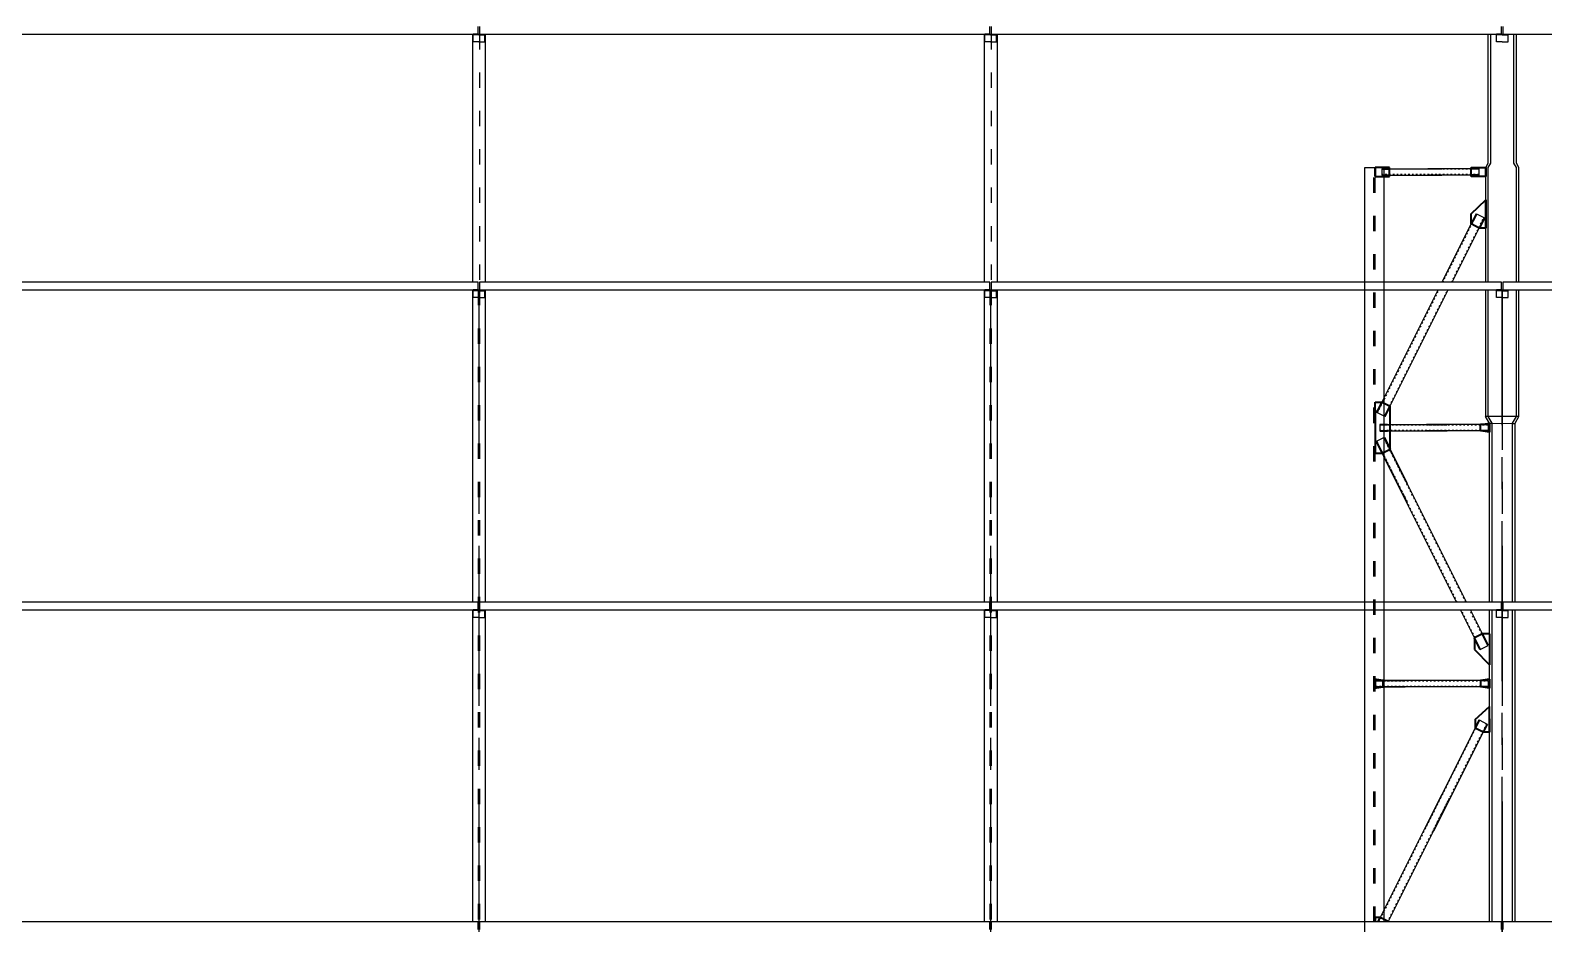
# Model space of a CAD drawing. Header units: inches. Extents: x -15 to 1885144, y -42615 to 866270.
# Drawn here: x 1688527 to 1700358, y 152189 to 159173 of the extents above; entities that cross this region are included whole.
import ezdxf

# ---------------------------------------------------------------- set-up
doc = ezdxf.new("R2010")
doc.units = ezdxf.units.IN
doc.header["$LTSCALE"] = 100
doc.header["$MEASUREMENT"] = 0
for name, pattern in [('CENTER', [2, 1.25, -0.25, 0.25, -0.25]), ('dash line', [30, 12, -18]), ('PHANTOM2', [1.25, 0.625, -0.125, 0.125, -0.125, 0.125, -0.125])]:
    doc.linetypes.add(name, pattern=pattern)
for name, color, linetype in [('axis', 8, 'PHANTOM2'), ('layout', 7, 'Continuous'), ('purlins', 4, 'Continuous'), ('sections', 3, 'Continuous')]:
    doc.layers.add(name, color=color, linetype=linetype)
doc.layers.add('gusset plate', color=1, linetype='Continuous', lineweight=35)
doc.layers.add('weld', color=2, linetype='Continuous', lineweight=35)

msp = doc.modelspace()

# ---------------------------------------------------------------- hatches: boundary and pattern name
at = {"layer": 'purlins', "ltscale": 0.01}
h = msp.add_hatch(color=256, dxfattribs=at)
h.dxf.hatch_style = 1
h.paths.add_polyline_path([(1692004.371, 159137.461), (1692004.371, 159143.461), (1692014.371, 159143.461), (1692014.371, 159137.461)])
h = msp.add_hatch(color=256, dxfattribs=at)
h.dxf.hatch_style = 1
h.paths.add_polyline_path([(1692064.378, 159137.095), (1692064.378, 159143.095), (1692054.378, 159143.095), (1692054.378, 159137.095)])
h = msp.add_hatch(color=256, dxfattribs=at)
h.dxf.hatch_style = 1
h.paths.add_polyline_path([(1696004.371, 159137.461), (1696004.371, 159143.461), (1696014.371, 159143.461), (1696014.371, 159137.461)])
h = msp.add_hatch(color=256, dxfattribs=at)
h.dxf.hatch_style = 1
h.paths.add_polyline_path([(1696064.378, 159137.095), (1696064.378, 159143.095), (1696054.378, 159143.095), (1696054.378, 159137.095)])
h = msp.add_hatch(color=256, dxfattribs=at)
h.dxf.hatch_style = 1
h.paths.add_polyline_path([(1700004.371, 159137.461), (1700004.371, 159143.461), (1700014.371, 159143.461), (1700014.371, 159137.461)])
h = msp.add_hatch(color=256, dxfattribs=at)
h.dxf.hatch_style = 1
h.paths.add_polyline_path([(1700064.378, 159137.095), (1700064.378, 159143.095), (1700054.378, 159143.095), (1700054.378, 159137.095)])
h = msp.add_hatch(color=256, dxfattribs=at)
h.dxf.hatch_style = 1
h.paths.add_polyline_path([(1692004.371, 157137.461), (1692004.371, 157143.461), (1692014.371, 157143.461), (1692014.371, 157137.461)])
h = msp.add_hatch(color=256, dxfattribs=at)
h.dxf.hatch_style = 1
h.paths.add_polyline_path([(1692064.378, 157137.095), (1692064.378, 157143.095), (1692054.378, 157143.095), (1692054.378, 157137.095)])
h = msp.add_hatch(color=256, dxfattribs=at)
h.dxf.hatch_style = 1
h.paths.add_polyline_path([(1696004.371, 157137.461), (1696004.371, 157143.461), (1696014.371, 157143.461), (1696014.371, 157137.461)])
h = msp.add_hatch(color=256, dxfattribs=at)
h.dxf.hatch_style = 1
h.paths.add_polyline_path([(1696064.378, 157137.095), (1696064.378, 157143.095), (1696054.378, 157143.095), (1696054.378, 157137.095)])
h = msp.add_hatch(color=256, dxfattribs=at)
h.dxf.hatch_style = 1
h.paths.add_polyline_path([(1700004.371, 157137.461), (1700004.371, 157143.461), (1700014.371, 157143.461), (1700014.371, 157137.461)])
h = msp.add_hatch(color=256, dxfattribs=at)
h.dxf.hatch_style = 1
h.paths.add_polyline_path([(1700064.378, 157137.095), (1700064.378, 157143.095), (1700054.378, 157143.095), (1700054.378, 157137.095)])
h = msp.add_hatch(color=256, dxfattribs=at)
h.dxf.hatch_style = 1
h.paths.add_polyline_path([(1692004.371, 154637.461), (1692004.371, 154643.461), (1692014.371, 154643.461), (1692014.371, 154637.461)])
h = msp.add_hatch(color=256, dxfattribs=at)
h.dxf.hatch_style = 1
h.paths.add_polyline_path([(1692064.378, 154637.095), (1692064.378, 154643.095), (1692054.378, 154643.095), (1692054.378, 154637.095)])
h = msp.add_hatch(color=256, dxfattribs=at)
h.dxf.hatch_style = 1
h.paths.add_polyline_path([(1696004.371, 154637.461), (1696004.371, 154643.461), (1696014.371, 154643.461), (1696014.371, 154637.461)])
h = msp.add_hatch(color=256, dxfattribs=at)
h.dxf.hatch_style = 1
h.paths.add_polyline_path([(1696064.378, 154637.095), (1696064.378, 154643.095), (1696054.378, 154643.095), (1696054.378, 154637.095)])
h = msp.add_hatch(color=256, dxfattribs=at)
h.dxf.hatch_style = 1
h.paths.add_polyline_path([(1700004.371, 154637.461), (1700004.371, 154643.461), (1700014.371, 154643.461), (1700014.371, 154637.461)])
h = msp.add_hatch(color=256, dxfattribs=at)
h.dxf.hatch_style = 1
h.paths.add_polyline_path([(1700064.378, 154637.095), (1700064.378, 154643.095), (1700054.378, 154643.095), (1700054.378, 154637.095)])

# ---------------------------------------------------------------- linework, layer by layer
at = {"layer": 'axis', "linetype": 'CENTER', "ltscale": 10}
for p, q in [((1692034.378, 157143.095), (1692034.378, 148166.301)), ((1692034.378, 157143.095), (1692034.378, 148166.301)), ((1692034.378, 157143.095), (1692034.378, 148166.301)), ((1692034.378, 157143.095), (1692034.378, 148166.301)), ((1692034.378, 157143.095), (1692034.378, 148166.301)), ((1692034.378, 157143.095), (1692034.378, 148166.301)), ((1692034.378, 157143.095), (1692034.378, 148166.301)), ((1692034.378, 157143.095), (1692034.378, 148166.301)), ((1692034.378, 157143.095), (1692034.378, 148166.301)), ((1696034.378, 157143.095), (1696034.378, 148166.301)), ((1696034.378, 157143.095), (1696034.378, 148166.301)), ((1696034.378, 157143.095), (1696034.378, 148166.301)), ((1696034.378, 157143.095), (1696034.378, 148166.301)), ((1696034.378, 157143.095), (1696034.378, 148166.301)), ((1696034.378, 157143.095), (1696034.378, 148166.301)), ((1696034.378, 157143.095), (1696034.378, 148166.301)), ((1696034.378, 157143.095), (1696034.378, 148166.301)), ((1696034.378, 157143.095), (1696034.378, 148166.301)), ((1700034.378, 148086.301), (1700034.378, 157143.095)), ((1700034.378, 157143.095), (1700034.378, 148166.301)), ((1700034.378, 157143.095), (1700034.378, 148166.301)), ((1700034.378, 157143.095), (1700034.378, 148166.301)), ((1700034.378, 157143.095), (1700034.378, 148166.301)), ((1700034.378, 157143.095), (1700034.378, 148166.301)), ((1700034.378, 157143.095), (1700034.378, 148166.301)), ((1700034.378, 157143.095), (1700034.378, 148166.301)), ((1700034.378, 157143.095), (1700034.378, 148166.301))]:
    msp.add_line(p, q, dxfattribs=at)
at = {"layer": 'gusset plate', "linetype": 'Continuous'}
for p, q in [((1699039.378, 158031.301), (1699039.378, 158101.301)), ((1699152.237, 158101.301), (1699039.378, 158101.301)), ((1699152.237, 158031.301), (1699152.237, 158101.301)), ((1699791.519, 158031.301), (1699791.519, 158101.301)), ((1699791.519, 158101.301), (1699904.378, 158101.301)), ((1699904.378, 158031.301), (1699904.378, 158101.301)), ((1699039.378, 158031.301), (1699152.237, 158031.301)), ((1699904.378, 158031.301), (1699791.519, 158031.301)), ((1699854.129, 157627.54), (1699791.519, 157658.845)), ((1699904.378, 157627.54), (1699854.129, 157627.54)), ((1699039.378, 156265.061), (1699094.627, 156265.061)), ((1699094.627, 156265.061), (1699157.237, 156233.756)), ((1699157.237, 155898.845), (1699157.237, 156233.756)), ((1699864.378, 156091.301), (1699934.378, 156101.301)), ((1699864.378, 156041.301), (1699864.378, 156091.301)), ((1699934.378, 156101.301), (1699934.378, 156031.301)), ((1699934.378, 156031.301), (1699864.378, 156041.301)), ((1699039.378, 155867.751), (1699095.05, 155867.751)), ((1699094.627, 155867.54), (1699157.237, 155898.845)), ((1699879.657, 154454.006), (1699817.047, 154422.701)), ((1699817.047, 154422.701), (1699817.047, 154333.258)), ((1699934.378, 154454.006), (1699879.657, 154454.006)), ((1699104.378, 154091.301), (1699034.378, 154101.301)), ((1699034.378, 154101.301), (1699034.378, 154031.301)), ((1699104.378, 154041.301), (1699104.378, 154091.301)), ((1699864.378, 154091.301), (1699864.378, 154041.301)), ((1699934.378, 154101.301), (1699934.378, 154031.301)), ((1699034.378, 154031.301), (1699104.378, 154041.301)), ((1699821.519, 153786.26), (1699821.519, 153718.845)), ((1699884.129, 153687.54), (1699821.519, 153718.845)), ((1699934.378, 153687.54), (1699884.129, 153687.54)), ((1699934.378, 153791.455), (1699934.378, 153687.54)), ((1699039.378, 152203.095), (1699039.378, 152237.173)), ((1699143.293, 152203.095), (1699143.293, 152205.868))]:
    msp.add_line(p, q, dxfattribs=at)
at = {"layer": 'gusset plate', "ltscale": 10}
for p, q in [((1699791.519, 157737.107), (1699904.378, 157847.54)), ((1699904.378, 157627.54), (1699904.378, 157847.54)), ((1699791.519, 157658.845), (1699791.519, 157737.107)), ((1699039.378, 156205.061), (1699039.378, 155927.751)), ((1699817.047, 154333.258), (1699934.378, 154214.006)), ((1699934.378, 154101.301), (1699864.378, 154091.301)), ((1699934.378, 154031.301), (1699864.378, 154041.301)), ((1699821.519, 153786.26), (1699934.378, 153887.54))]:
    msp.add_line(p, q, dxfattribs=at)
at = {"layer": 'gusset plate', "linetype": 'Continuous', "ltscale": 0.01}
for p, q in [((1699080.683, 152237.173), (1699039.378, 152237.173)), ((1699143.293, 152205.868), (1699080.683, 152237.173))]:
    msp.add_line(p, q, dxfattribs=at)
at = {"layer": 'layout', "ltscale": 0.01}
for p, q in [((1691984.378, 159143.095), (1691984.378, 157203.095)), ((1692084.378, 159143.095), (1692084.378, 157203.095)), ((1695984.378, 159143.095), (1695984.378, 157203.095)), ((1696084.378, 159143.095), (1696084.378, 157203.095)), ((1698959.378, 158101.301), (1699109.378, 158101.301)), ((1691984.378, 157143.095), (1691984.378, 154703.095)), ((1692084.378, 157143.095), (1692084.378, 154703.095)), ((1695984.378, 157143.095), (1695984.378, 154703.095)), ((1696084.378, 157143.095), (1696084.378, 154703.095)), ((1691984.378, 154643.095), (1691984.378, 152203.095)), ((1692084.378, 154643.095), (1692084.378, 152203.095)), ((1695984.378, 154643.095), (1695984.378, 152203.095)), ((1696084.378, 154643.095), (1696084.378, 152203.095))]:
    msp.add_line(p, q, dxfattribs=at)
at = {"layer": 'layout', "linetype": 'dash line', "ltscale": 0.1}
for p, q in [((1692039.378, 159143.095), (1692039.378, 157203.095)), ((1696039.378, 159143.095), (1696039.378, 157203.095)), ((1699029.378, 152203.095), (1699029.378, 158101.301)), ((1699039.378, 152203.095), (1699039.378, 158101.301)), ((1692029.378, 157143.095), (1692029.378, 148066.301)), ((1692039.378, 157143.095), (1692039.378, 148066.301)), ((1696029.378, 157143.095), (1696029.378, 148066.301)), ((1696039.378, 157143.095), (1696039.378, 148066.301))]:
    msp.add_line(p, q, dxfattribs=at)
at = {"layer": 'layout', "ltscale": 10}
for p, q in [((1699924.378, 158135.583), (1699924.378, 159143.095)), ((1699944.378, 158135.583), (1699944.378, 159143.095)), ((1700124.378, 158135.583), (1700124.378, 159143.095)), ((1700144.378, 158135.583), (1700144.378, 159143.095)), ((1698959.378, 148086.301), (1698959.378, 158101.301)), ((1699109.378, 158101.301), (1699109.378, 152203.095)), ((1699904.378, 158100.942), (1699924.378, 158135.583)), ((1699924.378, 158100.942), (1699944.378, 158135.583)), ((1700144.378, 158100.942), (1700124.378, 158135.583)), ((1700164.378, 158100.942), (1700144.378, 158135.583)), ((1699934.187, 156101.273), (1699904.187, 156153.235)), ((1699934.187, 156101.273), (1699904.187, 156153.235)), ((1699924.378, 156152.903), (1699904.378, 156152.903)), ((1699924.378, 156152.903), (1699904.378, 156152.903)), ((1699954.378, 156100.942), (1699924.187, 156153.235)), ((1700144.378, 156153.566), (1699924.378, 156152.903)), ((1699934.187, 156101.273), (1699954.378, 156100.942)), ((1699934.378, 154703.095), (1699934.378, 156101.301)), ((1699934.378, 154703.095), (1699934.378, 156101.301)), ((1699954.378, 156100.942), (1700112.496, 156098.345)), ((1699954.378, 154703.095), (1699954.378, 156100.942)), ((1699954.378, 154703.095), (1699954.378, 156100.942)), ((1700112.496, 156098.345), (1700134.378, 156098.345)), ((1700114.187, 156101.273), (1700144.378, 156153.566)), ((1700114.378, 154703.095), (1700114.378, 156101.605)), ((1700134.187, 156101.273), (1700164.378, 156153.566)), ((1700134.378, 154703.095), (1700134.378, 156101.605)), ((1700164.378, 156153.566), (1700144.378, 156153.566)), ((1699934.378, 152203.095), (1699934.378, 154643.095)), ((1699934.378, 152203.095), (1699934.378, 154643.095)), ((1699954.378, 152203.095), (1699954.378, 154643.095)), ((1699954.378, 152203.095), (1699954.378, 154643.095)), ((1700114.378, 152203.095), (1700114.378, 154643.095)), ((1700134.378, 152203.095), (1700134.378, 154643.095))]:
    msp.add_line(p, q, dxfattribs=at)
at = {"layer": 'layout', "linetype": 'dash line', "ltscale": 10}
for p, q in [((1699904.378, 157203.095), (1699904.378, 158100.942)), ((1699924.378, 157203.095), (1699924.378, 158100.942)), ((1700144.378, 157203.095), (1700144.378, 158100.942)), ((1700164.378, 157203.095), (1700164.378, 158100.942)), ((1699904.378, 156152.903), (1699904.378, 157143.095)), ((1699924.378, 156152.903), (1699924.378, 157143.095)), ((1700144.378, 156153.566), (1700144.378, 157143.095)), ((1700164.378, 156153.566), (1700164.378, 157143.095)), ((1700144.378, 156118.262), (1700144.378, 156118.925))]:
    msp.add_line(p, q, dxfattribs=at)
at = {"layer": 'purlins', "ltscale": 0.01}
for p, q in [((1688034.378, 159143.095), (1692034.378, 159143.095)), ((1691989.371, 159137.461), (1691989.371, 159143.461)), ((1692029.371, 159143.461), (1691989.371, 159143.461)), ((1692034.378, 159137.461), (1691989.371, 159137.461)), ((1691989.371, 159083.461), (1691989.371, 159137.461)), ((1692004.371, 159143.461), (1692004.371, 159137.461)), ((1692014.371, 159143.461), (1692014.371, 159137.461)), ((1692029.371, 159143.461), (1692029.371, 159203.461)), ((1692034.378, 159143.095), (1696034.378, 159143.095)), ((1692034.378, 159137.095), (1692079.378, 159137.095)), ((1692039.378, 159203.095), (1692039.378, 159143.095)), ((1692039.378, 159143.095), (1692079.378, 159143.095)), ((1692054.378, 159143.095), (1692054.378, 159137.095)), ((1692064.378, 159143.095), (1692064.378, 159137.095)), ((1692079.378, 159137.095), (1692079.378, 159143.095)), ((1692079.378, 159083.095), (1692079.378, 159137.095)), ((1695989.371, 159137.461), (1695989.371, 159143.461)), ((1696029.371, 159143.461), (1695989.371, 159143.461)), ((1696034.378, 159137.461), (1695989.371, 159137.461)), ((1695989.371, 159083.461), (1695989.371, 159137.461)), ((1696004.371, 159143.461), (1696004.371, 159137.461)), ((1696014.371, 159143.461), (1696014.371, 159137.461)), ((1696029.371, 159143.461), (1696029.371, 159203.461)), ((1696034.378, 159143.095), (1700034.378, 159143.095)), ((1696034.378, 159137.095), (1696079.378, 159137.095)), ((1696039.378, 159203.095), (1696039.378, 159143.095)), ((1696039.378, 159143.095), (1696079.378, 159143.095)), ((1696054.378, 159143.095), (1696054.378, 159137.095)), ((1696064.378, 159143.095), (1696064.378, 159137.095)), ((1696079.378, 159137.095), (1696079.378, 159143.095)), ((1696079.378, 159083.095), (1696079.378, 159137.095)), ((1699989.371, 159137.461), (1699989.371, 159143.461)), ((1700029.371, 159143.461), (1699989.371, 159143.461)), ((1700034.378, 159137.461), (1699989.371, 159137.461)), ((1699989.371, 159083.461), (1699989.371, 159137.461)), ((1700004.371, 159143.461), (1700004.371, 159137.461)), ((1700014.371, 159143.461), (1700014.371, 159137.461)), ((1700029.371, 159143.461), (1700029.371, 159203.461)), ((1700034.378, 159143.095), (1704034.378, 159143.095)), ((1700034.378, 159137.095), (1700079.378, 159137.095)), ((1700039.378, 159203.095), (1700039.378, 159143.095)), ((1700039.378, 159143.095), (1700079.378, 159143.095)), ((1700054.378, 159143.095), (1700054.378, 159137.095)), ((1700064.378, 159143.095), (1700064.378, 159137.095)), ((1700079.378, 159137.095), (1700079.378, 159143.095)), ((1700079.378, 159083.095), (1700079.378, 159137.095)), ((1692034.371, 159083.461), (1691989.371, 159083.461)), ((1692034.378, 159083.095), (1692079.378, 159083.095)), ((1696034.371, 159083.461), (1695989.371, 159083.461)), ((1696034.378, 159083.095), (1696079.378, 159083.095)), ((1700034.371, 159083.461), (1699989.371, 159083.461)), ((1700034.378, 159083.095), (1700079.378, 159083.095)), ((1688034.378, 157143.095), (1692034.378, 157143.095)), ((1692029.371, 157203.095), (1688039.378, 157203.095)), ((1691989.371, 157137.461), (1691989.371, 157143.461)), ((1692029.371, 157143.461), (1691989.371, 157143.461)), ((1692034.378, 157137.461), (1691989.371, 157137.461)), ((1691989.371, 157083.461), (1691989.371, 157137.461)), ((1692004.371, 157143.461), (1692004.371, 157137.461)), ((1692014.371, 157143.461), (1692014.371, 157137.461)), ((1692029.371, 157143.461), (1692029.371, 157203.461)), ((1692034.378, 157143.095), (1696034.378, 157143.095)), ((1692034.378, 157137.095), (1692079.378, 157137.095)), ((1696029.371, 157203.095), (1692039.378, 157203.095)), ((1692039.378, 157203.095), (1692039.378, 157143.095)), ((1692039.378, 157143.095), (1692079.378, 157143.095)), ((1692054.378, 157143.095), (1692054.378, 157137.095)), ((1692064.378, 157143.095), (1692064.378, 157137.095)), ((1692079.378, 157137.095), (1692079.378, 157143.095)), ((1692079.378, 157083.095), (1692079.378, 157137.095)), ((1695989.371, 157137.461), (1695989.371, 157143.461)), ((1696029.371, 157143.461), (1695989.371, 157143.461)), ((1696034.378, 157137.461), (1695989.371, 157137.461)), ((1695989.371, 157083.461), (1695989.371, 157137.461)), ((1696004.371, 157143.461), (1696004.371, 157137.461)), ((1696014.371, 157143.461), (1696014.371, 157137.461)), ((1696029.371, 157143.461), (1696029.371, 157203.461)), ((1696034.378, 157143.095), (1700034.378, 157143.095)), ((1696034.378, 157137.095), (1696079.378, 157137.095)), ((1700029.371, 157203.095), (1696039.378, 157203.095)), ((1696039.378, 157203.095), (1696039.378, 157143.095)), ((1696039.378, 157143.095), (1696079.378, 157143.095)), ((1696054.378, 157143.095), (1696054.378, 157137.095)), ((1696064.378, 157143.095), (1696064.378, 157137.095)), ((1696079.378, 157137.095), (1696079.378, 157143.095)), ((1696079.378, 157083.095), (1696079.378, 157137.095)), ((1699989.371, 157137.461), (1699989.371, 157143.461)), ((1700029.371, 157143.461), (1699989.371, 157143.461)), ((1700034.378, 157137.461), (1699989.371, 157137.461)), ((1699989.371, 157083.461), (1699989.371, 157137.461)), ((1700004.371, 157143.461), (1700004.371, 157137.461)), ((1700014.371, 157143.461), (1700014.371, 157137.461)), ((1700029.371, 157143.461), (1700029.371, 157203.461)), ((1700034.378, 157143.095), (1704034.378, 157143.095)), ((1700034.378, 157137.095), (1700079.378, 157137.095)), ((1704029.371, 157203.095), (1700039.378, 157203.095)), ((1700039.378, 157203.095), (1700039.378, 157143.095)), ((1700039.378, 157143.095), (1700079.378, 157143.095)), ((1700054.378, 157143.095), (1700054.378, 157137.095)), ((1700064.378, 157143.095), (1700064.378, 157137.095)), ((1700079.378, 157137.095), (1700079.378, 157143.095)), ((1700079.378, 157083.095), (1700079.378, 157137.095)), ((1692034.371, 157083.461), (1691989.371, 157083.461)), ((1692034.378, 157083.095), (1692079.378, 157083.095)), ((1696034.371, 157083.461), (1695989.371, 157083.461)), ((1696034.378, 157083.095), (1696079.378, 157083.095)), ((1700034.371, 157083.461), (1699989.371, 157083.461)), ((1700034.378, 157083.095), (1700079.378, 157083.095)), ((1688034.378, 154643.095), (1692034.378, 154643.095)), ((1692029.371, 154703.095), (1688039.378, 154703.095)), ((1691989.371, 154637.461), (1691989.371, 154643.461)), ((1692029.371, 154643.461), (1691989.371, 154643.461)), ((1692034.378, 154637.461), (1691989.371, 154637.461)), ((1691989.371, 154583.461), (1691989.371, 154637.461)), ((1692004.371, 154643.461), (1692004.371, 154637.461)), ((1692014.371, 154643.461), (1692014.371, 154637.461)), ((1692029.371, 154643.461), (1692029.371, 154703.461)), ((1692034.378, 154643.095), (1696034.378, 154643.095)), ((1692034.378, 154637.095), (1692079.378, 154637.095)), ((1696029.371, 154703.095), (1692039.378, 154703.095)), ((1692039.378, 154703.095), (1692039.378, 154643.095)), ((1692039.378, 154643.095), (1692079.378, 154643.095)), ((1692054.378, 154643.095), (1692054.378, 154637.095)), ((1692064.378, 154643.095), (1692064.378, 154637.095)), ((1692079.378, 154637.095), (1692079.378, 154643.095)), ((1692079.378, 154583.095), (1692079.378, 154637.095)), ((1695989.371, 154637.461), (1695989.371, 154643.461)), ((1696029.371, 154643.461), (1695989.371, 154643.461)), ((1696034.378, 154637.461), (1695989.371, 154637.461)), ((1695989.371, 154583.461), (1695989.371, 154637.461)), ((1696004.371, 154643.461), (1696004.371, 154637.461)), ((1696014.371, 154643.461), (1696014.371, 154637.461)), ((1696029.371, 154643.461), (1696029.371, 154703.461)), ((1696034.378, 154643.095), (1700034.378, 154643.095)), ((1696034.378, 154637.095), (1696079.378, 154637.095)), ((1700029.371, 154703.095), (1696039.378, 154703.095)), ((1696039.378, 154703.095), (1696039.378, 154643.095)), ((1696039.378, 154643.095), (1696079.378, 154643.095)), ((1696054.378, 154643.095), (1696054.378, 154637.095)), ((1696064.378, 154643.095), (1696064.378, 154637.095)), ((1696079.378, 154637.095), (1696079.378, 154643.095)), ((1696079.378, 154583.095), (1696079.378, 154637.095)), ((1699989.371, 154637.461), (1699989.371, 154643.461)), ((1700029.371, 154643.461), (1699989.371, 154643.461)), ((1700034.378, 154637.461), (1699989.371, 154637.461)), ((1699989.371, 154583.461), (1699989.371, 154637.461)), ((1700004.371, 154643.461), (1700004.371, 154637.461)), ((1700014.371, 154643.461), (1700014.371, 154637.461)), ((1700029.371, 154643.461), (1700029.371, 154703.461)), ((1700034.378, 154643.095), (1704034.378, 154643.095)), ((1700034.378, 154637.095), (1700079.378, 154637.095)), ((1704029.371, 154703.095), (1700039.378, 154703.095)), ((1700039.378, 154703.095), (1700039.378, 154643.095)), ((1700039.378, 154643.095), (1700079.378, 154643.095)), ((1700054.378, 154643.095), (1700054.378, 154637.095)), ((1700064.378, 154643.095), (1700064.378, 154637.095)), ((1700079.378, 154637.095), (1700079.378, 154643.095)), ((1700079.378, 154583.095), (1700079.378, 154637.095)), ((1692034.371, 154583.461), (1691989.371, 154583.461)), ((1692034.378, 154583.095), (1692079.378, 154583.095)), ((1696034.371, 154583.461), (1695989.371, 154583.461)), ((1696034.378, 154583.095), (1696079.378, 154583.095)), ((1700034.371, 154583.461), (1699989.371, 154583.461)), ((1700034.378, 154583.095), (1700079.378, 154583.095)), ((1692029.371, 152203.095), (1688039.378, 152203.095)), ((1692029.371, 152143.461), (1692029.371, 152203.461)), ((1696029.371, 152203.095), (1692039.378, 152203.095)), ((1692039.378, 152203.095), (1692039.378, 152143.095)), ((1696029.371, 152143.461), (1696029.371, 152203.461)), ((1700029.371, 152203.095), (1696039.378, 152203.095)), ((1696039.378, 152203.095), (1696039.378, 152143.095)), ((1700029.371, 152143.461), (1700029.371, 152203.461)), ((1704029.371, 152203.095), (1700039.378, 152203.095)), ((1700039.378, 152203.095), (1700039.378, 152143.095))]:
    msp.add_line(p, q, dxfattribs=at)
at = {"layer": 'sections', "linetype": 'Continuous'}
for p, q in [((1699092.237, 158091.301), (1699561.519, 158091.301)), ((1699092.237, 158091.301), (1699092.237, 158041.301)), ((1699791.519, 158091.301), (1699452.402, 158091.301)), ((1699851.519, 158091.301), (1699851.519, 158041.301)), ((1699092.237, 158041.301), (1699561.519, 158041.301)), ((1699791.519, 158041.301), (1699465.486, 158041.301)), ((1699831.768, 157739.343), (1699894.378, 157708.038)), ((1699563.644, 157203.095), (1699791.519, 157658.845)), ((1699641.907, 157203.095), (1699854.129, 157627.54)), ((1699054.378, 156184.563), (1699533.644, 157143.095)), ((1699116.988, 156153.258), (1699611.907, 157143.095)), ((1699116.988, 156153.258), (1699054.378, 156184.563)), ((1699077.896, 156091.301), (1699604.378, 156091.301)), ((1699077.896, 156091.301), (1699077.896, 156041.301)), ((1699864.378, 156091.301), (1699441.434, 156091.301)), ((1699924.378, 156091.301), (1699924.378, 156041.301)), ((1699111.988, 155989.343), (1699049.378, 155958.038)), ((1699049.378, 155958.038), (1699290.538, 155475.718)), ((1699077.896, 156041.301), (1699604.378, 156041.301)), ((1699111.988, 155989.343), (1699290.538, 155632.243)), ((1699755.112, 154703.095), (1699111.988, 155989.343)), ((1699864.378, 156041.301), (1699438.677, 156041.301)), ((1699676.849, 154703.095), (1699109.378, 155838.038)), ((1699817.047, 154422.701), (1699706.849, 154643.095)), ((1699879.657, 154454.006), (1699785.112, 154643.095)), ((1699861.768, 154333.258), (1699924.378, 154364.563)), ((1699044.378, 154091.301), (1699044.378, 154041.301)), ((1699087.237, 154091.301), (1699276.19, 154091.301)), ((1699864.378, 154091.301), (1699109.378, 154091.301)), ((1699087.237, 154041.301), (1699276.19, 154041.301)), ((1699864.378, 154041.301), (1699109.378, 154041.301)), ((1699821.519, 153718.845), (1699431.661, 152939.129)), ((1699884.129, 153687.54), (1699496.513, 152912.308)), ((1699852.824, 153781.455), (1699915.434, 153750.15)), ((1699063.644, 152203.095), (1699561.519, 153198.845)), ((1699141.907, 152203.095), (1699624.129, 153167.54))]:
    msp.add_line(p, q, dxfattribs=at)
at = {"layer": 'sections', "linetype": 'dash line', "ltscale": 0.01}
for p, q in [((1699851.519, 158087.301), (1699092.237, 158087.301)), ((1699851.519, 158045.301), (1699092.237, 158045.301)), ((1699569.235, 157203.095), (1699836.24, 157737.107)), ((1699636.317, 157203.095), (1699889.906, 157710.274)), ((1699058.85, 156182.327), (1699539.235, 157143.095)), ((1699112.516, 156155.494), (1699606.317, 157143.095)), ((1699604.378, 156087.301), (1699077.896, 156087.301)), ((1699922.254, 156087.301), (1699441.213, 156087.301)), ((1699924.378, 156091.301), (1699924.378, 156087.301)), ((1699053.85, 155960.274), (1699290.538, 155486.899)), ((1699924.378, 156045.301), (1699077.896, 156045.301)), ((1699107.516, 155987.107), (1699290.538, 155621.063)), ((1699749.522, 154703.095), (1699109.378, 155983.383)), ((1699682.44, 154703.095), (1699109.378, 155849.218)), ((1699821.519, 154424.937), (1699712.44, 154643.095)), ((1699875.185, 154451.77), (1699779.522, 154643.095)), ((1699044.378, 154091.301), (1699044.378, 154087.301)), ((1699044.378, 154087.301), (1699276.19, 154087.301)), ((1699044.378, 154045.301), (1699924.378, 154045.301)), ((1699109.378, 154087.301), (1699924.378, 154087.301)), ((1699069.235, 152203.095), (1699857.296, 153779.218)), ((1699910.962, 153752.386), (1699491.881, 152914.224)), ((1699136.317, 152203.095), (1699619.657, 153169.776))]:
    msp.add_line(p, q, dxfattribs=at)
at = {"layer": 'sections', "ltscale": 10}
msp.add_line((1699924.378, 154091.301), (1699924.378, 154041.301), dxfattribs=at)
at = {"layer": 'weld', "linetype": 'Continuous'}
for p, q in [((1699039.378, 158101.301), (1699039.378, 158031.301)), ((1699092.237, 158091.301), (1699152.237, 158091.301)), ((1699851.519, 158091.301), (1699791.519, 158091.301)), ((1699904.378, 158101.301), (1699904.378, 158031.301)), ((1699092.237, 158041.301), (1699152.237, 158041.301)), ((1699851.519, 158041.301), (1699791.519, 158041.301)), ((1699831.768, 157739.343), (1699791.519, 157658.845)), ((1699894.378, 157708.038), (1699854.129, 157627.54)), ((1699077.896, 156091.301), (1699137.896, 156091.301)), ((1699924.378, 156091.301), (1699864.378, 156091.301)), ((1699934.378, 156101.301), (1699934.378, 156031.301)), ((1699049.378, 155958.038), (1699094.627, 155867.54)), ((1699077.896, 156041.301), (1699137.896, 156041.301)), ((1699111.988, 155989.343), (1699157.237, 155898.845)), ((1699924.378, 156041.301), (1699864.378, 156041.301)), ((1699861.768, 154333.258), (1699817.047, 154422.701)), ((1699924.378, 154364.563), (1699879.657, 154454.006)), ((1699034.378, 154101.301), (1699034.378, 154031.301)), ((1699044.378, 154091.301), (1699104.378, 154091.301)), ((1699924.378, 154091.301), (1699864.378, 154091.301)), ((1699044.378, 154041.301), (1699104.378, 154041.301)), ((1699924.378, 154041.301), (1699864.378, 154041.301))]:
    msp.add_line(p, q, dxfattribs=at)
at = {"layer": 'weld', "ltscale": 10}
for p, q in [((1699904.378, 157847.54), (1699904.378, 157627.54)), ((1699934.378, 154454.006), (1699934.378, 154214.006)), ((1699934.378, 154101.301), (1699934.378, 154031.301)), ((1699934.378, 153687.54), (1699934.378, 153887.54)), ((1699039.378, 152237.173), (1699039.378, 152203.095))]:
    msp.add_line(p, q, dxfattribs=at)
at = {"layer": 'weld', "linetype": 'Continuous', "ltscale": 0.01}
for p, q in [((1699039.378, 156205.061), (1699039.378, 156265.061)), ((1699054.378, 156184.563), (1699094.627, 156265.061)), ((1699116.988, 156153.258), (1699157.237, 156233.756)), ((1699039.378, 155927.751), (1699039.378, 155867.751)), ((1699852.824, 153781.455), (1699821.519, 153718.845)), ((1699915.434, 153750.15), (1699884.129, 153687.54)), ((1699063.644, 152203.095), (1699080.683, 152237.173)), ((1699141.907, 152203.095), (1699143.293, 152205.868))]:
    msp.add_line(p, q, dxfattribs=at)

doc.saveas('drawing.dxf')
